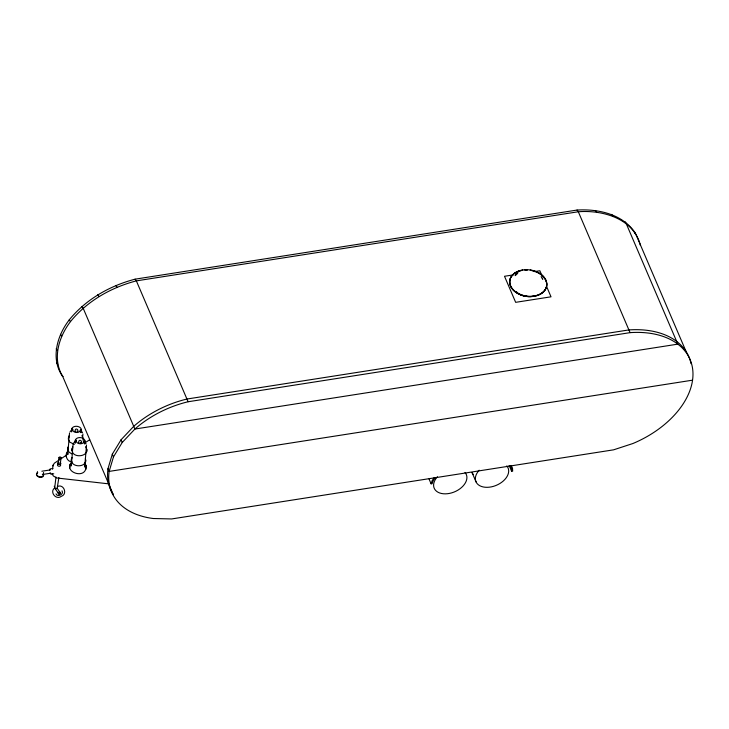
<?xml version="1.0" encoding="UTF-8"?>
<svg xmlns="http://www.w3.org/2000/svg" width="729" height="729" viewBox="0 0 729 729"><rect width="100%" height="100%" fill="white"/><g stroke="black" fill="none" stroke-linecap="round" stroke-linejoin="round"><path stroke-width="1.09" d="M511.147 465.521L512.505 468.146L512.669 471.107L511.64 471.317L511.476 468.483L510.2 466.013M49.672 470.287L50.11 468.902L52.925 468.465M70.777 461.73C65.947 460.436 64.635 453.629 68.38 450.513M74.331 444.435L69.601 441.984L68.435 438.293M68.471 437.929L69.164 435.605M71.743 453.894L68.918 452.007L67.733 448.936M67.806 448.043L68.444 446.303M68.189 449.182L67.733 454.659L67.843 453.392M68.198 448.927L68.927 440.179M69.073 438.284L69.519 432.953M80.29 430.101L81.019 432.698C84.491 424.934 69.492 423.695 71.633 431.914L71.706 431.03M72.417 430.429L72.545 428.862C72.007 433.263 80.409 433.965 80.618 429.536L80.427 431.887M85.976 467.808C84.719 479.664 62.32 471.59 71.961 461.794M85.557 446.74C92.127 456.418 71.67 459.698 72.025 449.574M72.053 449.21L72.754 446.886M85.384 458.696C88.109 467.426 71.734 468.3 71.314 460.218M71.396 459.325L72.034 457.584M72.581 450.595L71.314 465.94L71.424 464.674M72.663 449.565L73.1 444.234M76.91 431.14C78.149 433.418 78.486 429.244 76.755 429.053C74.905 428.105 74.604 433.108 75.406 431.295M83.06 440.69L84.427 442.211L84.6 443.988C88.072 436.224 73.073 434.976 75.215 443.205L75.297 442.312M75.998 441.71L76.126 440.143C75.597 444.544 83.99 445.246 84.209 440.817L84.017 443.168M80.491 442.421C81.73 444.708 82.076 440.526 80.345 440.343C78.486 439.387 78.185 444.389 78.996 442.585M82.559 438.384L82.915 434.074M83.133 439.15L81.967 435.459M86.496 445.355L84.719 467.061L84.473 464.528M85.612 461.876L85.648 461.411M85.721 460.518L85.767 460.054M86.605 451.825L86.687 450.795M86.724 450.431L86.806 449.41M85.849 469.33L86.14 465.776L84.774 462.86M66.248 456.709L66.375 455.188L54.393 463.152L53.089 465.175L52.543 469.184M66.412 454.677L66.539 453.156M68.353 439.323L68.553 436.899M67.697 449.401L67.852 447.579M71.816 429.636L71.898 428.743M69.829 467.991L69.966 466.478M70.002 465.959L70.13 464.446M71.934 450.604L72.144 448.18M71.278 460.682L71.433 458.86M75.406 440.917L75.479 440.034M81.201 430.42L81.274 429.527M83.106 439.514L83.215 438.12M84.792 441.701L84.865 440.808M86.013 467.298L86.14 465.776M55.987 477.021L54.639 488.357L55.477 489.086L57.09 488.193M52.989 465.94L53.089 465.175M58.256 463.307L59.031 457.566M60.297 463.589L61.072 457.858A1.03 0.729 7.7 0 0 59.632 457.01A1.03 0.729 7.7 0 0 59.45 458.268A1.03 0.729 7.7 0 0 61.072 457.858M58.903 477.541L57.154 488.339M37.061 474.105L37.489 471.699M43.157 474.907L43.576 472.501M435.149 477.705L433.108 480.693L432.133 483.701L431.112 483.819L432.133 480.666L434.311 477.495M691.037 363.68A84.409 54.766 -23.2 0 0 628.908 329.927L186.934 399.036A84.409 54.766 -23.2 0 0 133.726 426.328L121.069 439.778L112.312 454.176L107.983 468.692A84.409 54.766 -23.2 0 0 113.341 494.736L62.749 376.565C50.292 359.005 57.026 335.686 69.219 319.903C85.885 299.373 109.705 285.804 135.093 279.171L577.067 210.052C598.582 208.795 622.876 214.144 635.442 233.262L686.035 351.424M62.749 376.565C51.996 358.859 58.73 336.989 70.476 321.607C87.143 301.077 110.954 287.518 136.35 280.875L578.316 211.756C602.856 209.824 633.865 218.618 640.445 245.509M630.066 332.643L188.1 401.752A84.409 54.766 -23.2 0 0 134.892 429.044L122.226 442.494L113.478 456.892L109.15 471.408A84.409 54.766 -23.2 0 0 153.29 518.519L171.625 518.948L613.599 449.829L632.881 443.524A84.409 54.766 -23.2 0 0 692.969 373.139A84.409 54.766 -23.2 0 0 630.066 332.643L578.316 211.756L577.067 210.052M515.512 275.188L515.148 275.626L517.399 273.484M42.929 475.837L42.063 476.693M70.075 431.768L70.995 430.657M73.665 443.05L74.586 441.947M72.098 430.201L72.782 429.481M515.704 274.915L518.073 272.637M54.83 487.856C49.162 491.565 55.905 500.613 61.354 496.312C67.934 494.226 63.715 483.518 57.509 486.489M37.726 472.356C32.322 476.939 45.818 480.092 43.33 473.622M85.029 442.813L89.676 439.733M59.459 493.825L58.858 494.153L55.477 489.086M59.915 493.569L60.316 492.904L57.591 488.867M513.344 274.897L504.504 276.273L515.658 302.335L551.015 296.812L546.55 286.388M534.339 271.607L539.861 270.751L542.094 275.963M41.863 471.226L50.255 469.923M42.355 474.506L50.748 473.194M53.727 473.768L50.902 474.205L50.073 472.939M692.55 380.173L109.15 471.408L107.983 468.692M41.398 476.948L39.065 476.857L37.307 475.618M109.532 483.947L56.78 477.978L53.317 475.964L52.105 473.741M61.5 374.861L62.94 376.401M624.817 221.552L626.074 223.265L677.824 344.143L134.892 429.044L83.142 308.167L81.885 306.462M611.631 214.39L612.889 216.094M595.402 210.481L596.65 212.185M135.093 279.171L136.35 280.875L188.1 401.752M115.811 285.476L117.068 287.19M97.722 294.753L98.98 296.466M69.219 319.903L70.476 321.607M60.471 334.301L61.719 336.014M56.142 348.827L57.4 350.531M56.488 362.614L57.746 364.318M541.128 276.61L542.786 279.271L542.294 278.15M81.794 431.559L82.559 432.807M85.384 442.84L86.15 444.089M509.152 465.512L511.64 471.317M476.055 481.905L472.064 472.602A17.469 11.327 -23.2 0 0 473.303 474.479M429.035 478.98L431.112 483.819M121.069 439.778L122.226 442.494M112.312 454.176L113.478 456.892M62.001 490.817C64.444 494.207 57.281 497.634 56.015 493.87M59.459 491.628C62.147 493.733 57.801 495.583 58.147 492.175M54.256 486.216L54.793 487.482M634.184 231.558L635.023 233.599M530.32 270.222A18.653 13.213 8 0 1 544.536 290.734A18.653 13.213 8 0 1 513.899 290.725A18.653 13.213 8 0 1 522.629 270.213M524.506 270.003A18.653 13.213 8 0 1 527.404 269.949A18.626 13.195 8 0 0 525.472 269.985M543.852 277.248A18.626 13.195 8 0 1 536.781 295.637A18.626 13.195 8 0 1 511.093 287.18A18.626 13.195 8 0 1 522.638 270.259M530.311 270.259A18.626 13.195 8 0 1 543.169 276.482M534.995 295.673A14.143 10.015 8 0 1 518.656 293.587M517.973 293.104A14.143 10.015 8 0 1 516.369 291.664M506.755 465.904A17.469 11.327 -23.2 0 1 501.661 482.316A17.469 11.327 -23.2 0 1 479.8 485.733A17.469 11.327 -23.2 0 1 479.19 470.214M464.993 472.438A17.469 11.327 -23.2 0 1 459.89 488.84A17.469 11.327 -23.2 0 1 438.038 492.257A17.469 11.327 -23.2 0 1 437.427 476.748M60.261 464.501A1.576 1.121 7.7 0 1 60.033 466.068A1.576 1.121 7.7 0 1 57.828 465.758A1.576 1.121 7.7 0 1 58.056 464.191M60.197 462.596A1.576 1.121 7.7 0 1 60.37 464.327A1.576 1.121 7.7 0 1 57.974 463.99A1.576 1.121 7.7 0 1 58.63 462.377M60.206 463.216A1.03 0.729 7.7 0 1 59.769 464.127A1.03 0.729 7.7 0 1 58.429 463.808A1.03 0.729 7.7 0 1 58.63 462.833M515.74 291.91A18.626 13.195 8 0 0 546.358 287.117A18.626 13.195 8 0 0 522.675 269.967A18.626 13.195 8 0 0 515.74 291.91"/></g></svg>
